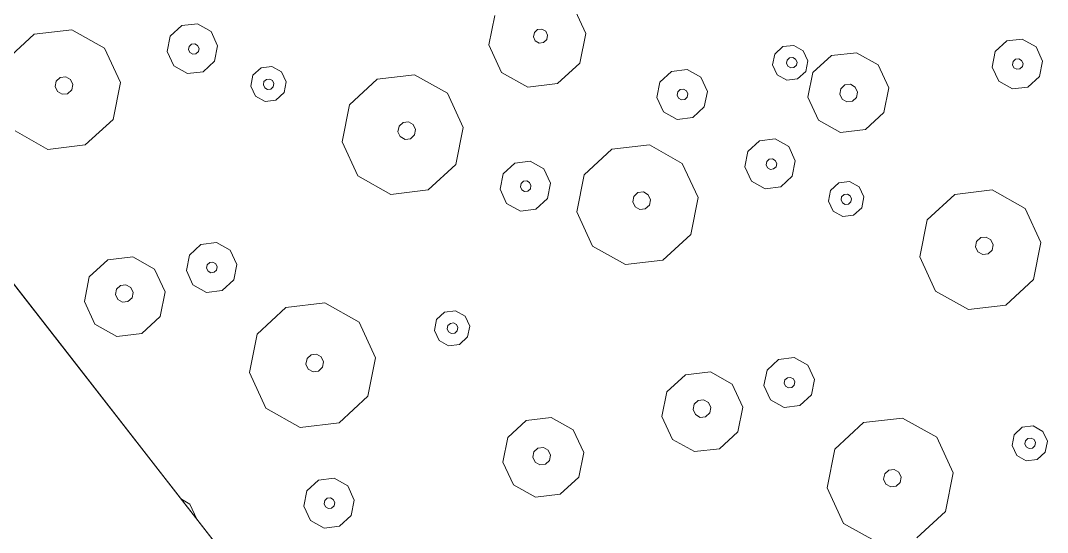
# Model space of a CAD drawing. Header units: metres. Extents: x -2858 to 512, y -1995 to 1252.
# Drawn here: x -971.475 to -968.243, y -834.436 to -832.823 of the extents above; entities that cross this region are included whole.
import ezdxf
from ezdxf.lldxf.tags import DXFTag

# ---------------------------------------------------------------- set-up
doc = ezdxf.new("R2010")
doc.units = ezdxf.units.M
doc.layers.add('Calque commun', color=7, linetype='Continuous')
doc.layers.add('Calque11', color=7, linetype='Continuous')
tags = doc.linetypes.add('HIDDENX2', pattern=[0.75, 0.5, -0.25]).pattern_tags.tags
tags[6:7] = [DXFTag(74, 4), DXFTag(75, 0), DXFTag(340, '0'), DXFTag(46, 1.0), DXFTag(50, 0.0), DXFTag(44, 0.0), DXFTag(45, 0.0)]
tags[4:5] = [DXFTag(74, 4), DXFTag(75, 0), DXFTag(340, '0'), DXFTag(46, 1.0), DXFTag(50, 0.0), DXFTag(44, 0.0), DXFTag(45, 0.0)]

# ---------------------------------------------------------------- blocks, each defined once
blk = doc.blocks.new('geometrebondepartleger')
at = {"layer": 'Calque11', "color": 7, "linetype": 'Continuous', "lineweight": 9}
blk.add_line((150.3457, 147.4392, 79), (130.1803, 35.9078, 79), dxfattribs=at)
blk = doc.blocks.new('pattern')
at = {"layer": 'Calque commun', "color": 54, "linetype": 'Continuous', "lineweight": 9}
for p, q in [((59.4866, 34.741), (59.5164, 34.7586)), ((59.5164, 34.7586), (59.5509, 34.7553)), ((59.5509, 34.7553), (59.5768, 34.7324)), ((59.4728, 34.7093), (59.4866, 34.741)), ((59.5106, 34.7064), (59.5148, 34.7159)), ((59.5148, 34.7159), (59.5237, 34.7212)), ((59.5237, 34.7212), (59.534, 34.7202)), ((59.534, 34.7202), (59.5418, 34.7134)), ((59.5418, 34.7134), (59.5441, 34.7032)), ((59.5768, 34.7324), (59.5843, 34.6986)), ((59.4804, 34.6755), (59.4728, 34.7093)), ((59.5129, 34.6963), (59.5106, 34.7064)), ((59.5207, 34.6894), (59.5129, 34.6963)), ((59.531, 34.6884), (59.5207, 34.6894)), ((59.5399, 34.6937), (59.531, 34.6884)), ((59.5441, 34.7032), (59.5399, 34.6937)), ((59.5843, 34.6986), (59.5706, 34.6669)), ((59.5063, 34.6526), (59.4804, 34.6755)), ((59.5408, 34.6493), (59.5063, 34.6526)), ((59.5706, 34.6669), (59.5408, 34.6493)), ((59.7583, 34.5867), (59.8648, 34.6495)), ((59.8648, 34.6495), (59.9878, 34.6378)), ((59.7092, 34.4733), (59.7583, 34.5867)), ((60.0805, 34.556), (60.1073, 34.4353)), ((59.736, 34.3526), (59.7092, 34.4733)), ((59.8704, 34.4575), (59.8773, 34.4734)), ((59.8741, 34.4407), (59.8704, 34.4575)), ((59.8773, 34.4734), (59.8922, 34.4822)), ((59.8922, 34.4822), (59.9094, 34.4806)), ((59.9094, 34.4806), (59.9224, 34.4691)), ((59.9224, 34.4691), (59.9261, 34.4522)), ((59.8871, 34.4292), (59.8741, 34.4407)), ((59.9043, 34.4276), (59.8871, 34.4292)), ((59.9192, 34.4364), (59.9043, 34.4276)), ((59.9261, 34.4522), (59.9192, 34.4364)), ((60.1073, 34.4353), (60.0582, 34.3219)), ((59.0338, 34.308), (59.136, 34.3684)), ((59.136, 34.3684), (59.2542, 34.3571)), ((59.2542, 34.3571), (59.3431, 34.2786)), ((59.8287, 34.2708), (59.736, 34.3526)), ((58.9866, 34.1992), (59.0338, 34.308)), ((60.0582, 34.3219), (59.9517, 34.2591)), ((59.3431, 34.2786), (59.3689, 34.1627)), ((59.9517, 34.2591), (59.8287, 34.2708)), ((59.0124, 34.0833), (58.9866, 34.1992)), ((59.1319, 34.185), (59.1388, 34.2008)), ((59.1388, 34.2008), (59.1537, 34.2096)), ((59.1537, 34.2096), (59.1709, 34.208)), ((59.1709, 34.208), (59.1839, 34.1965)), ((59.1839, 34.1965), (59.1877, 34.1796)), ((59.1357, 34.1681), (59.1319, 34.185)), ((59.1487, 34.1566), (59.1357, 34.1681)), ((59.1808, 34.1638), (59.1659, 34.155)), ((59.1877, 34.1796), (59.1808, 34.1638)), ((59.3689, 34.1627), (59.3217, 34.0539)), ((59.1659, 34.155), (59.1487, 34.1566)), ((59.1014, 34.0048), (59.0124, 34.0833)), ((59.811, 34.0198), (59.8307, 34.0651)), ((59.8307, 34.0651), (59.8733, 34.0903)), ((59.8733, 34.0903), (59.9225, 34.0856)), ((59.9225, 34.0856), (59.9596, 34.0528)), ((59.3217, 34.0539), (59.2195, 33.9935)), ((59.9596, 34.0528), (59.9703, 34.0046)), ((59.2195, 33.9935), (59.1014, 34.0048)), ((59.8218, 33.9715), (59.811, 34.0198)), ((59.8732, 34.0146), (59.8774, 34.0242)), ((59.8755, 34.0045), (59.8732, 34.0146)), ((59.8833, 33.9976), (59.8755, 34.0045)), ((59.8774, 34.0242), (59.8863, 34.0294)), ((59.8863, 34.0294), (59.8967, 34.0285)), ((59.9026, 34.0019), (59.8936, 33.9966)), ((59.8967, 34.0285), (59.9044, 34.0216)), ((59.9067, 34.0114), (59.9026, 34.0019)), ((59.9044, 34.0216), (59.9067, 34.0114)), ((59.9703, 34.0046), (59.9507, 33.9592)), ((59.8589, 33.9388), (59.8218, 33.9715)), ((59.8936, 33.9966), (59.8833, 33.9976)), ((60.0458, 33.9548), (60.1139, 33.995)), ((60.1139, 33.995), (60.1926, 33.9875)), ((60.1926, 33.9875), (60.2519, 33.9351)), ((58.6042, 33.9307), (58.6468, 33.9558)), ((58.6468, 33.9558), (58.696, 33.9511)), ((58.696, 33.9511), (58.733, 33.9184)), ((59.9081, 33.9341), (59.8589, 33.9388)), ((59.9507, 33.9592), (59.9081, 33.9341)), ((60.0143, 33.8822), (60.0458, 33.9548)), ((58.5845, 33.8853), (58.6042, 33.9307)), ((58.733, 33.9184), (58.7438, 33.8701)), ((60.2519, 33.9351), (60.2691, 33.8579)), ((58.5953, 33.837), (58.5845, 33.8853)), ((58.6467, 33.8802), (58.6508, 33.8897)), ((58.649, 33.87), (58.6467, 33.8802)), ((58.6508, 33.8897), (58.6598, 33.895)), ((58.6598, 33.895), (58.6701, 33.894)), ((58.6701, 33.894), (58.6779, 33.8871)), ((58.6802, 33.877), (58.676, 33.8675)), ((58.6779, 33.8871), (58.6802, 33.877)), ((60.0315, 33.805), (60.0143, 33.8822)), ((60.1073, 33.8648), (60.1142, 33.8807)), ((60.1142, 33.8807), (60.1291, 33.8895)), ((60.1291, 33.8895), (60.1463, 33.8878)), ((60.1463, 33.8878), (60.1593, 33.8764)), ((60.1593, 33.8764), (60.163, 33.8595)), ((58.6568, 33.8632), (58.649, 33.87)), ((58.6671, 33.8622), (58.6568, 33.8632)), ((58.676, 33.8675), (58.6671, 33.8622)), ((58.7438, 33.8701), (58.7241, 33.8248)), ((60.1111, 33.8479), (60.1073, 33.8648)), ((60.124, 33.8365), (60.1111, 33.8479)), ((60.1562, 33.8436), (60.1413, 33.8348)), ((60.163, 33.8595), (60.1562, 33.8436)), ((60.2691, 33.8579), (60.2377, 33.7853)), ((58.6323, 33.8043), (58.5953, 33.837)), ((58.7241, 33.8248), (58.6816, 33.7996)), ((59.2985, 33.7971), (59.3283, 33.8147)), ((59.3283, 33.8147), (59.3628, 33.8114)), ((59.3628, 33.8114), (59.3887, 33.7885)), ((60.1413, 33.8348), (60.124, 33.8365)), ((58.6816, 33.7996), (58.6323, 33.8043)), ((59.2847, 33.7653), (59.2985, 33.7971)), ((59.3283, 33.7721), (59.3372, 33.7774)), ((59.3372, 33.7774), (59.3476, 33.7764)), ((59.3476, 33.7764), (59.3554, 33.7695)), ((59.3887, 33.7885), (59.3962, 33.7547)), ((60.0908, 33.7526), (60.0315, 33.805)), ((60.2377, 33.7853), (60.1696, 33.7451)), ((59.2923, 33.7316), (59.2847, 33.7653)), ((59.3242, 33.7626), (59.3283, 33.7721)), ((59.3264, 33.7525), (59.3242, 33.7626)), ((59.3342, 33.7456), (59.3264, 33.7525)), ((59.3446, 33.7446), (59.3342, 33.7456)), ((59.3535, 33.7499), (59.3446, 33.7446)), ((59.3576, 33.7594), (59.3535, 33.7499)), ((59.3554, 33.7695), (59.3576, 33.7594)), ((59.3962, 33.7547), (59.3825, 33.723)), ((60.1696, 33.7451), (60.0908, 33.7526)), ((59.3182, 33.7087), (59.2923, 33.7316)), ((59.3825, 33.723), (59.3527, 33.7054)), ((60.4863, 33.6772), (60.5545, 33.7174)), ((60.5545, 33.7174), (60.6332, 33.7099)), ((60.6332, 33.7099), (60.6925, 33.6575)), ((59.3527, 33.7054), (59.3182, 33.7087)), ((60.4549, 33.6046), (60.4863, 33.6772)), ((58.9898, 33.626), (59.0579, 33.6663)), ((59.0579, 33.6663), (59.1367, 33.6588)), ((59.1367, 33.6588), (59.1959, 33.6064)), ((60.6925, 33.6575), (60.7097, 33.5803)), ((58.9583, 33.5535), (58.9898, 33.626)), ((60.5622, 33.6046), (60.5771, 33.6134)), ((60.5771, 33.6134), (60.5943, 33.6118)), ((59.1959, 33.6064), (59.2132, 33.5292)), ((59.3575, 33.5604), (59.4001, 33.5855)), ((59.4001, 33.5855), (59.4493, 33.5809)), ((59.4493, 33.5809), (59.4864, 33.5481)), ((60.4721, 33.5274), (60.4549, 33.6046)), ((60.5553, 33.5888), (60.5622, 33.6046)), ((60.5591, 33.5719), (60.5553, 33.5888)), ((60.5943, 33.6118), (60.6073, 33.6003)), ((60.611, 33.5834), (60.6042, 33.5676)), ((60.6073, 33.6003), (60.611, 33.5834)), ((60.7097, 33.5803), (60.6783, 33.5077)), ((58.9755, 33.4763), (58.9583, 33.5535)), ((59.0585, 33.5458), (59.0654, 33.5617)), ((59.0654, 33.5617), (59.0803, 33.5705)), ((59.0803, 33.5705), (59.0976, 33.5688)), ((59.0976, 33.5688), (59.1105, 33.5574)), ((59.1105, 33.5574), (59.1143, 33.5405)), ((59.3378, 33.515), (59.3575, 33.5604)), ((59.4864, 33.5481), (59.4971, 33.4999)), ((60.572, 33.5604), (60.5591, 33.5719)), ((60.5893, 33.5588), (60.572, 33.5604)), ((60.6042, 33.5676), (60.5893, 33.5588)), ((59.0623, 33.5289), (59.0585, 33.5458)), ((59.0753, 33.5174), (59.0623, 33.5289)), ((59.0925, 33.5158), (59.0753, 33.5174)), ((59.1074, 33.5246), (59.0925, 33.5158)), ((59.1143, 33.5405), (59.1074, 33.5246)), ((59.2132, 33.5292), (59.1817, 33.4566)), ((59.3987, 33.5129), (59.4029, 33.5224)), ((59.4029, 33.5224), (59.4118, 33.5277)), ((59.4118, 33.5277), (59.4221, 33.5267)), ((59.4221, 33.5267), (59.4299, 33.5198)), ((59.4299, 33.5198), (59.4322, 33.5097)), ((60.5314, 33.475), (60.4721, 33.5274)), ((59.3486, 33.4668), (59.3378, 33.515)), ((59.401, 33.5027), (59.3987, 33.5129)), ((59.4088, 33.4958), (59.401, 33.5027)), ((59.4191, 33.4949), (59.4088, 33.4958)), ((59.4281, 33.5001), (59.4191, 33.4949)), ((59.4322, 33.5097), (59.4281, 33.5001)), ((59.4971, 33.4999), (59.4774, 33.4545)), ((60.6783, 33.5077), (60.6101, 33.4675)), ((59.0348, 33.4239), (58.9755, 33.4763)), ((59.1817, 33.4566), (59.1136, 33.4164)), ((59.3856, 33.4341), (59.3486, 33.4668)), ((59.4774, 33.4545), (59.4349, 33.4294)), ((59.6479, 33.4096), (59.7501, 33.4699)), ((59.7501, 33.4699), (59.8682, 33.4587)), ((59.8682, 33.4587), (59.9571, 33.3802)), ((60.6101, 33.4675), (60.5314, 33.475)), ((59.1136, 33.4164), (59.0348, 33.4239)), ((59.4349, 33.4294), (59.3856, 33.4341)), ((59.0961, 33.3796), (59.1259, 33.3972)), ((59.1259, 33.3972), (59.1604, 33.3939)), ((59.1604, 33.3939), (59.1863, 33.371)), ((59.6007, 33.3008), (59.6479, 33.4096)), ((59.0823, 33.3478), (59.0961, 33.3796)), ((59.118, 33.3474), (59.1221, 33.357)), ((59.1221, 33.357), (59.1311, 33.3623)), ((59.1311, 33.3623), (59.1414, 33.3613)), ((59.1414, 33.3613), (59.1492, 33.3544)), ((59.1492, 33.3544), (59.1514, 33.3443)), ((59.1863, 33.371), (59.1938, 33.3372)), ((59.9571, 33.3802), (59.9829, 33.2643)), ((59.0899, 33.314), (59.0823, 33.3478)), ((59.1202, 33.3373), (59.118, 33.3474)), ((59.128, 33.3304), (59.1202, 33.3373)), ((59.1384, 33.3295), (59.128, 33.3304)), ((59.1473, 33.3347), (59.1384, 33.3295)), ((59.1514, 33.3443), (59.1473, 33.3347)), ((59.1938, 33.3372), (59.1801, 33.3054)), ((59.1158, 33.2911), (59.0899, 33.314)), ((59.1503, 33.2878), (59.1158, 33.2911)), ((59.1801, 33.3054), (59.1503, 33.2878)), ((59.6265, 33.1849), (59.6007, 33.3008)), ((59.746, 33.2865), (59.7528, 33.3024)), ((59.7528, 33.3024), (59.7677, 33.3112)), ((59.7677, 33.3112), (59.785, 33.3096)), ((59.785, 33.3096), (59.798, 33.2981)), ((59.798, 33.2981), (59.8017, 33.2812)), ((59.7497, 33.2696), (59.746, 33.2865)), ((59.7627, 33.2582), (59.7497, 33.2696)), ((59.7799, 33.2566), (59.7627, 33.2582)), ((59.7948, 33.2654), (59.7799, 33.2566)), ((59.8017, 33.2812), (59.7948, 33.2654)), ((59.9829, 33.2643), (59.9357, 33.1555)), ((61.0799, 33.2395), (61.1224, 33.2646)), ((61.1224, 33.2646), (61.1717, 33.2599)), ((61.1717, 33.2599), (61.2087, 33.2272)), ((59.3794, 33.2086), (59.422, 33.2337)), ((59.422, 33.2337), (59.4712, 33.229)), ((59.4712, 33.229), (59.5083, 33.1963)), ((61.0602, 33.1941), (61.0799, 33.2395)), ((61.2087, 33.2272), (61.2195, 33.179)), ((59.3598, 33.1632), (59.3794, 33.2086)), ((59.5083, 33.1963), (59.519, 33.148)), ((61.0709, 33.1459), (61.0602, 33.1941)), ((61.1224, 33.189), (61.1265, 33.1985)), ((61.1265, 33.1985), (61.1355, 33.2038)), ((61.1355, 33.2038), (61.1458, 33.2028)), ((61.1458, 33.2028), (61.1536, 33.196)), ((61.1536, 33.196), (61.1558, 33.1858)), ((59.3705, 33.1149), (59.3598, 33.1632)), ((59.422, 33.1581), (59.4261, 33.1676)), ((59.4261, 33.1676), (59.435, 33.1729)), ((59.435, 33.1729), (59.4454, 33.1719)), ((59.4454, 33.1719), (59.4531, 33.165)), ((59.4531, 33.165), (59.4554, 33.1549)), ((59.7154, 33.1064), (59.6265, 33.1849)), ((60.4291, 33.1447), (60.4589, 33.1623)), ((60.4589, 33.1623), (60.4934, 33.159)), ((61.1246, 33.1789), (61.1224, 33.189)), ((61.1324, 33.172), (61.1246, 33.1789)), ((61.1428, 33.171), (61.1324, 33.172)), ((61.1517, 33.1763), (61.1428, 33.171)), ((61.1558, 33.1858), (61.1517, 33.1763)), ((61.2195, 33.179), (61.1998, 33.1336)), ((59.4242, 33.1479), (59.422, 33.1581)), ((59.432, 33.1411), (59.4242, 33.1479)), ((59.4423, 33.1401), (59.432, 33.1411)), ((59.4513, 33.1454), (59.4423, 33.1401)), ((59.4554, 33.1549), (59.4513, 33.1454)), ((59.519, 33.148), (59.4994, 33.1027)), ((59.9357, 33.1555), (59.8336, 33.0951)), ((60.4153, 33.1129), (60.4291, 33.1447)), ((60.4934, 33.159), (60.5193, 33.1361)), ((60.5193, 33.1361), (60.5268, 33.1023)), ((61.108, 33.1132), (61.0709, 33.1459)), ((61.1998, 33.1336), (61.1572, 33.1085)), ((59.4076, 33.0822), (59.3705, 33.1149)), ((59.4994, 33.1027), (59.4568, 33.0775)), ((59.8336, 33.0951), (59.7154, 33.1064)), ((60.4229, 33.0791), (60.4153, 33.1129)), ((60.4531, 33.1101), (60.4573, 33.1196)), ((60.4554, 33.0999), (60.4531, 33.1101)), ((60.4632, 33.0931), (60.4554, 33.0999)), ((60.4573, 33.1196), (60.4662, 33.1249)), ((60.4662, 33.1249), (60.4765, 33.1239)), ((60.4824, 33.0973), (60.4735, 33.0921)), ((60.4765, 33.1239), (60.4843, 33.117)), ((60.4866, 33.1069), (60.4824, 33.0973)), ((60.4843, 33.117), (60.4866, 33.1069)), ((60.5268, 33.1023), (60.5131, 33.0705)), ((61.1572, 33.1085), (61.108, 33.1132)), ((59.4568, 33.0775), (59.4076, 33.0822)), ((60.4488, 33.0562), (60.4229, 33.0791)), ((60.4735, 33.0921), (60.4632, 33.0931)), ((60.5131, 33.0705), (60.4833, 33.0529)), ((59.9041, 32.9882), (59.9237, 33.0336)), ((59.9237, 33.0336), (59.9663, 33.0587)), ((59.9663, 33.0587), (60.0155, 33.054)), ((60.0155, 33.054), (60.0526, 33.0213)), ((60.4833, 33.0529), (60.4488, 33.0562)), ((60.7008, 32.9903), (60.8073, 33.0532)), ((60.8073, 33.0532), (60.9303, 33.0414)), ((60.9303, 33.0414), (61.023, 32.9596)), ((60.0526, 33.0213), (60.0634, 32.9731)), ((59.9148, 32.94), (59.9041, 32.9882)), ((59.9663, 32.9831), (59.9704, 32.9926)), ((59.9685, 32.973), (59.9663, 32.9831)), ((59.9763, 32.9661), (59.9685, 32.973)), ((59.9704, 32.9926), (59.9793, 32.9979)), ((59.9866, 32.9651), (59.9763, 32.9661)), ((59.9793, 32.9979), (59.9897, 32.9969)), ((59.9956, 32.9704), (59.9866, 32.9651)), ((59.9897, 32.9969), (59.9975, 32.9901)), ((59.9997, 32.9799), (59.9956, 32.9704)), ((59.9975, 32.9901), (59.9997, 32.9799)), ((60.0634, 32.9731), (60.0437, 32.9277)), ((60.6517, 32.8769), (60.7008, 32.9903)), ((59.9519, 32.9073), (59.9148, 32.94)), ((61.023, 32.9596), (61.0498, 32.839)), ((60.0011, 32.9026), (59.9519, 32.9073)), ((60.0437, 32.9277), (60.0011, 32.9026)), ((61.434, 32.8623), (61.4546, 32.9099)), ((60.6785, 32.7563), (60.6517, 32.8769)), ((60.8129, 32.8612), (60.8198, 32.8771)), ((60.8198, 32.8771), (60.8346, 32.8859)), ((60.8346, 32.8859), (60.8519, 32.8842)), ((60.8519, 32.8842), (60.8648, 32.8728)), ((60.8648, 32.8728), (60.8686, 32.8559)), ((59.4988, 32.8016), (59.5805, 32.8499)), ((59.5805, 32.8499), (59.6751, 32.8409)), ((59.6751, 32.8409), (59.7462, 32.778)), ((60.8166, 32.8443), (60.8129, 32.8612)), ((60.8296, 32.8328), (60.8166, 32.8443)), ((60.8617, 32.84), (60.8468, 32.8312)), ((60.8686, 32.8559), (60.8617, 32.84)), ((61.0498, 32.839), (61.0007, 32.7256)), ((61.4406, 32.8325), (61.434, 32.8623)), ((60.8468, 32.8312), (60.8296, 32.8328)), ((59.461, 32.7145), (59.4988, 32.8016)), ((59.7462, 32.778), (59.7669, 32.6854)), ((59.9763, 32.7117), (60.0785, 32.772)), ((60.0785, 32.772), (60.1967, 32.7607)), ((60.1967, 32.7607), (60.2856, 32.6822)), ((60.7712, 32.6744), (60.6785, 32.7563)), ((59.5773, 32.7031), (59.5828, 32.7158)), ((59.5828, 32.7158), (59.5947, 32.7229)), ((59.5947, 32.7229), (59.6085, 32.7216)), ((59.6085, 32.7216), (59.6189, 32.7124)), ((59.6189, 32.7124), (59.6219, 32.6989)), ((59.9291, 32.6028), (59.9763, 32.7117)), ((61.0007, 32.7256), (60.8942, 32.6627)), ((59.5803, 32.6896), (59.5773, 32.7031)), ((59.5907, 32.6805), (59.5803, 32.6896)), ((59.6044, 32.6792), (59.5907, 32.6805)), ((59.6164, 32.6862), (59.6044, 32.6792)), ((59.6219, 32.6989), (59.6164, 32.6862)), ((59.7669, 32.6854), (59.7291, 32.5983)), ((60.2856, 32.6822), (60.3114, 32.5664)), ((60.8942, 32.6627), (60.7712, 32.6744)), ((60.0813, 32.6045), (60.0962, 32.6133)), ((60.0962, 32.6133), (60.1134, 32.6116)), ((60.1134, 32.6116), (60.1264, 32.6002)), ((59.7291, 32.5983), (59.6473, 32.55)), ((59.9549, 32.487), (59.9291, 32.6028)), ((60.0744, 32.5886), (60.0813, 32.6045)), ((60.0782, 32.5717), (60.0744, 32.5886)), ((60.1302, 32.5833), (60.1233, 32.5674)), ((60.1264, 32.6002), (60.1302, 32.5833)), ((60.0912, 32.5603), (60.0782, 32.5717)), ((60.1084, 32.5586), (60.0912, 32.5603)), ((60.1233, 32.5674), (60.1084, 32.5586)), ((60.3114, 32.5664), (60.2642, 32.4575)), ((60.0439, 32.4084), (59.9549, 32.487)), ((60.7732, 32.4688), (60.8158, 32.4939)), ((60.8158, 32.4939), (60.865, 32.4892)), ((60.865, 32.4892), (60.9021, 32.4565)), ((60.2642, 32.4575), (60.162, 32.3972)), ((60.7535, 32.4234), (60.7732, 32.4688)), ((60.9021, 32.4565), (60.9128, 32.4082)), ((60.7643, 32.3751), (60.7535, 32.4234)), ((60.8157, 32.4183), (60.8199, 32.4278)), ((60.818, 32.4081), (60.8157, 32.4183)), ((60.8199, 32.4278), (60.8288, 32.4331)), ((60.8288, 32.4331), (60.8391, 32.4321)), ((60.8391, 32.4321), (60.8469, 32.4252)), ((60.8469, 32.4252), (60.8492, 32.4151)), ((60.162, 32.3972), (60.0439, 32.4084)), ((60.8258, 32.4013), (60.818, 32.4081)), ((60.8361, 32.4003), (60.8258, 32.4013)), ((60.8451, 32.4056), (60.8361, 32.4003)), ((60.8492, 32.4151), (60.8451, 32.4056)), ((60.9128, 32.4082), (60.8932, 32.3629)), ((60.9883, 32.3584), (61.0564, 32.3986)), ((61.0564, 32.3986), (61.1351, 32.3911)), ((61.1351, 32.3911), (61.1944, 32.3387)), ((60.8014, 32.3424), (60.7643, 32.3751)), ((60.8932, 32.3629), (60.8506, 32.3377)), ((60.9568, 32.2858), (60.9883, 32.3584)), ((60.8506, 32.3377), (60.8014, 32.3424)), ((61.1944, 32.3387), (61.2116, 32.2615)), ((61.0567, 32.2843), (61.0716, 32.2931)), ((61.0716, 32.2931), (61.0888, 32.2915)), ((61.0888, 32.2915), (61.1018, 32.28)), ((60.974, 32.2086), (60.9568, 32.2858)), ((61.0498, 32.2685), (61.0567, 32.2843)), ((61.0536, 32.2516), (61.0498, 32.2685)), ((61.1055, 32.2631), (61.0987, 32.2473)), ((61.1018, 32.28), (61.1055, 32.2631)), ((61.2116, 32.2615), (61.1802, 32.189)), ((61.0665, 32.2401), (61.0536, 32.2516)), ((61.0838, 32.2385), (61.0665, 32.2401)), ((61.0987, 32.2473), (61.0838, 32.2385)), ((60.2272, 32.169), (60.241, 32.2007)), ((60.241, 32.2007), (60.2708, 32.2183)), ((60.2708, 32.2183), (60.3053, 32.215)), ((60.3053, 32.215), (60.3312, 32.1921)), ((60.3312, 32.1921), (60.3387, 32.1584)), ((61.0333, 32.1562), (60.974, 32.2086)), ((60.2348, 32.1352), (60.2272, 32.169)), ((60.2667, 32.1662), (60.2708, 32.1758)), ((60.2689, 32.1561), (60.2667, 32.1662)), ((60.2708, 32.1758), (60.2797, 32.181)), ((60.2797, 32.181), (60.2901, 32.1801)), ((60.2901, 32.1801), (60.2979, 32.1732)), ((60.3001, 32.163), (60.296, 32.1535)), ((60.2979, 32.1732), (60.3001, 32.163)), ((60.3387, 32.1584), (60.325, 32.1266)), ((61.1802, 32.189), (61.1121, 32.1487)), ((60.2607, 32.1123), (60.2348, 32.1352)), ((60.2767, 32.1492), (60.2689, 32.1561)), ((60.2871, 32.1482), (60.2767, 32.1492)), ((60.296, 32.1535), (60.2871, 32.1482)), ((60.325, 32.1266), (60.2952, 32.109)), ((61.1121, 32.1487), (61.0333, 32.1562)), ((60.2952, 32.109), (60.2607, 32.1123)), ((60.3, 31.9641), (60.3426, 31.9892)), ((60.3426, 31.9892), (60.3918, 31.9845)), ((60.3918, 31.9845), (60.4289, 31.9518)), ((60.2803, 31.9187), (60.3, 31.9641)), ((60.4289, 31.9518), (60.4396, 31.9035)), ((60.2911, 31.8704), (60.2803, 31.9187)), ((60.3412, 31.9165), (60.3454, 31.926)), ((60.3435, 31.9064), (60.3412, 31.9165)), ((60.3513, 31.8995), (60.3435, 31.9064)), ((60.3454, 31.926), (60.3543, 31.9313)), ((60.3543, 31.9313), (60.3646, 31.9303)), ((60.3705, 31.9038), (60.3616, 31.8985)), ((60.3646, 31.9303), (60.3724, 31.9234)), ((60.3747, 31.9133), (60.3705, 31.9038)), ((60.3724, 31.9234), (60.3747, 31.9133)), ((60.4396, 31.9035), (60.4199, 31.8581)), ((60.3281, 31.8377), (60.2911, 31.8704)), ((60.3616, 31.8985), (60.3513, 31.8995)), ((60.5904, 31.8133), (60.6926, 31.8736)), ((60.6926, 31.8736), (60.8107, 31.8623)), ((60.3774, 31.833), (60.3281, 31.8377)), ((60.4199, 31.8581), (60.3774, 31.833)), ((60.8107, 31.8623), (60.8996, 31.7838)), ((60.5432, 31.7044), (60.5904, 31.8133)), ((60.8996, 31.7838), (60.9254, 31.668)), ((60.6885, 31.6902), (60.6953, 31.7061)), ((60.6953, 31.7061), (60.7103, 31.7149)), ((60.7103, 31.7149), (60.7275, 31.7132)), ((60.7275, 31.7132), (60.7404, 31.7018)), ((60.569, 31.5886), (60.5432, 31.7044)), ((60.6922, 31.6733), (60.6885, 31.6902)), ((60.7052, 31.6618), (60.6922, 31.6733)), ((60.7442, 31.6849), (60.7373, 31.669)), ((60.7404, 31.7018), (60.7442, 31.6849)), ((60.7224, 31.6602), (60.7052, 31.6618)), ((60.7373, 31.669), (60.7224, 31.6602)), ((60.6579, 31.51), (60.569, 31.5886)), ((60.7761, 31.4988), (60.6579, 31.51))]:
    blk.add_line(p, q, dxfattribs=at)
at = {"layer": 'Calque commun', "color": 7, "linetype": 'Continuous', "lineweight": 9}
mesh = blk.add_polyface(dxfattribs=at)
corners = [(70.8497, 113.5412), (53.8349, 19.1692), (74.7282, 106.3237), (76.0435, 113.5984), (74.769, 106.1763), (58.8077, 18.2701), (114.1703, 105.207), (114.1703, 98.5387)]
mesh.append_faces([[corners[k] for k in face] for face in [(3, 4, 6)]], dxfattribs={"vtx0": -1, "vtx1": -1, "color": 7})
mesh.append_faces([[corners[k] for k in face] for face in [(3, 2, 4)]], dxfattribs={"vtx0": -1, "vtx2": -1, "color": 7})
mesh.append_faces([[corners[k] for k in face] for face in [(5, 2, 1)]], dxfattribs={"vtx1": -1, "color": 7})
mesh.append_faces([[corners[k] for k in face] for face in [(0, 1, 2), (3, 0, 2)]], dxfattribs={"vtx1": -1, "vtx2": -1, "color": 7})
mesh.append_faces([[corners[k] for k in face] for face in [(4, 7, 6)]], dxfattribs={"vtx2": -1, "color": 7})

msp = doc.modelspace()

# ---------------------------------------------------------------- linework, layer by layer
at = {"layer": 'Calque commun', "color": 3, "linetype": 'HIDDENX2', "lineweight": 18, "extrusion": (0, 0, -1)}
msp.add_arc((879.8798, -719.4797), 120.3746, 259.883419, 322.052272, dxfattribs=at)

# ---------------------------------------------------------------- block references
at = {"layer": 'Calque commun', "color": 0, "linetype": 'ByBlock', "lineweight": -2, "rotation": 228.1617603435354}
for name, p in [('geometrebondepartleger', (-916.0371, -706.7784)), ('pattern', (-954.4467, -766.6559))]:
    msp.add_blockref(name, p, dxfattribs=at)

doc.saveas('drawing.dxf')
